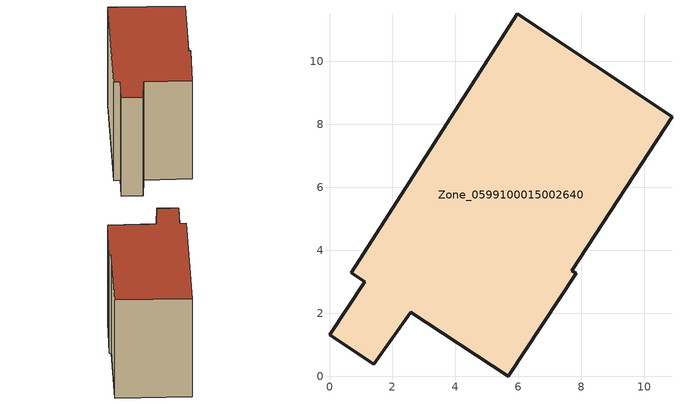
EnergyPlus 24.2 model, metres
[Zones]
Zone_0599100015002640
 floor ground (C_G): 0.69,3.28 5.97,11.51 10.88,8.24 7.7,3.35 7.83,3.27 5.67,0 2.58,2.03 1.4,0.38 0,1.31 1.12,3 z0.73
 wall outside (C_F): 2.58,2.03 5.67,0 7.83,3.27 7.7,3.35 10.88,8.24 5.97,11.51 0.69,3.28 1.12,3 0,1.31 1.4,0.38 2.58,2.03 z0.73:9.9
 roof outside (C_R): 1.4,0.38 2.58,2.03 5.67,0 7.83,3.27 7.7,3.35 10.88,8.24 5.97,11.51 0.69,3.28 1.12,3 0,1.31 z9.9
[BUILDING]
Pand.0599100015002640: North Axis=0; Terrain=City; Loads Convergence Tolerance Value=0.04; Temperature Convergence Tolerance Value=0.4; Solar Distribution=FullExterior; Maximum Number of Warmup Days=25; Minimum Number of Warmup Days=1
[Site:Location]
Rotterdam.The.Hague.AP_ZH_NLD Design_Conditions: Latitude=51.96; Longitude=4.45; Time Zone=1; Elevation=-4.5
[SITE:GROUNDTEMPERATURE:BUILDINGSURFACE]
18, 18, 18, 18, 18, 18, 18, 18, 18, 18, 18, 18
[MATERIAL] Thermal Absorptance=0.9; Solar Absorptance=0.7; Visible Absorptance=0.7
Name | Roughness | Thickness | Conductivity | Density | Specific Heat
G.TI.1975-1991 | MediumSmooth | 0.15 | 0.288461 | 540 | 1210
F.TI.1975-1991 | Rough | 0.3 | 0.230769 | 1920 | 840
R.TI.1975-1991 | MediumRough | 0.2 | 0.153846 | 1500 | 1000
[CONSTRUCTION]
C_G: G.TI.1975-1991
C_F: F.TI.1975-1991
C_R: R.TI.1975-1991
[ZONE]
Zone_0599100015002640: Type=1; Multiplier=1; Ceiling Height=Autocalculate; Volume=Autocalculate; Floor Area=autocalculate; Part of Total Floor Area=Yes
[ZONEINFILTRATION:DESIGNFLOWRATE]
Infil_Zone_0599100015002640: Zone or ZoneList or Space or SpaceList=Zone_0599100015002640; Schedule=AlwaysOn; Design Flow Rate Calculation Method=Flow/Area; Flow Rate per Floor Area=0.003; Constant Term Coefficient=1; Temperature Term Coefficient=0; Velocity Term Coefficient=0; Velocity Squared Term Coefficient=0
[HVACTEMPLATE:ZONE:IDEALLOADSAIRSYSTEM]
Zone_0599100015002640: Maximum Heating Supply Air Temperature=50; Minimum Cooling Supply Air Temperature=13; Maximum Heating Supply Air Humidity Ratio=0.0156; Minimum Cooling Supply Air Humidity Ratio=0.0077; Heating Limit=NoLimit; Cooling Limit=NoLimit; Dehumidification Control Type=ConstantSensibleHeatRatio; Cooling Sensible Heat Ratio=0.7; Dehumidification Setpoint=60; Humidification Control Type=None; Humidification Setpoint=30; Outdoor Air Method=None; Outdoor Air Flow Rate per Person=0.00944; Outdoor Air Flow Rate per Zone Floor Area=0; Outdoor Air Flow Rate per Zone=0; Demand Controlled Ventilation Type=None; Outdoor Air Economizer Type=NoEconomizer; Heat Recovery Type=None; Sensible Heat Recovery Effectiveness=0.7; Latent Heat Recovery Effectiveness=0.65
[ZONECONTROL:THERMOSTAT]
ThermostatControl_Zone_0599100015002640: Zone or ZoneList=Zone_0599100015002640; Control Type Schedule=DualSetpointControlType; Control 1=Thermostat_Zone_0599100015002640; Temperature Difference Between Cutout And Setpoint=0
[THERMOSTATSETPOINT:DUALSETPOINT]
Thermostat_Zone_0599100015002640: Heating Setpoint Temperature Schedule=HeatingSetpoint_Zone_0599100015002640; Cooling Setpoint Temperature Schedule=CoolingSetpoint_Zone_0599100015002640
[SCHEDULE:COMPACT]
HeatingSetpoint_Zone_0599100015002640: Through: 12/31, For: AllDays, Until: 24:00, 21
CoolingSetpoint_Zone_0599100015002640: Through: 12/31, For: AllDays, Until: 24:00, 24
DualSetpointControlType: Through: 12/31, For: AllDays, Until: 24:00, 4
AlwaysOn: Through: 12/31, For: AllDays, Until: 24:00, 1
